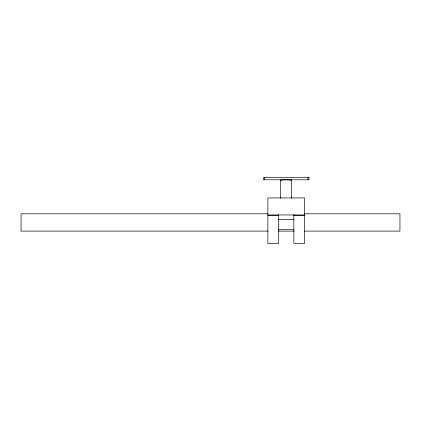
<?xml version="1.0" encoding="UTF-8"?>
<svg xmlns="http://www.w3.org/2000/svg" width="421" height="421" viewBox="0 0 421 421"><rect width="100%" height="100%" fill="white"/><g stroke="black" fill="none" stroke-linecap="round" stroke-linejoin="round"><path stroke-width="0.63" d="M291.5 180.093L290.848 180.199M285.712 179.82L280.702 180.056L280.702 198.349M267.73 213.784L21.05 213.784L21.05 231.103L268.145 231.103M304.567 213.784L399.95 213.784L399.95 231.103L304.567 231.103M267.861 214.952L304.672 214.952M267.861 215.568L278.691 215.568M293.847 215.568L304.672 215.568M278.255 219.525L293.847 219.525M278.255 229.524L293.847 229.524M278.255 231.103L294.342 231.103M286.485 179.82L291.5 180.056L291.5 198.349M281.349 180.199L280.702 180.093M307.919 177.609L307.919 179.772M293.847 214.652L293.847 243.391L304.672 243.391L304.672 197.923L267.861 197.923L267.861 243.391L278.691 243.391L278.691 214.652M264.614 177.609L264.614 179.772M309.003 177.609L263.535 177.609L263.535 179.772L309.003 179.772L309.003 177.609"/></g></svg>
